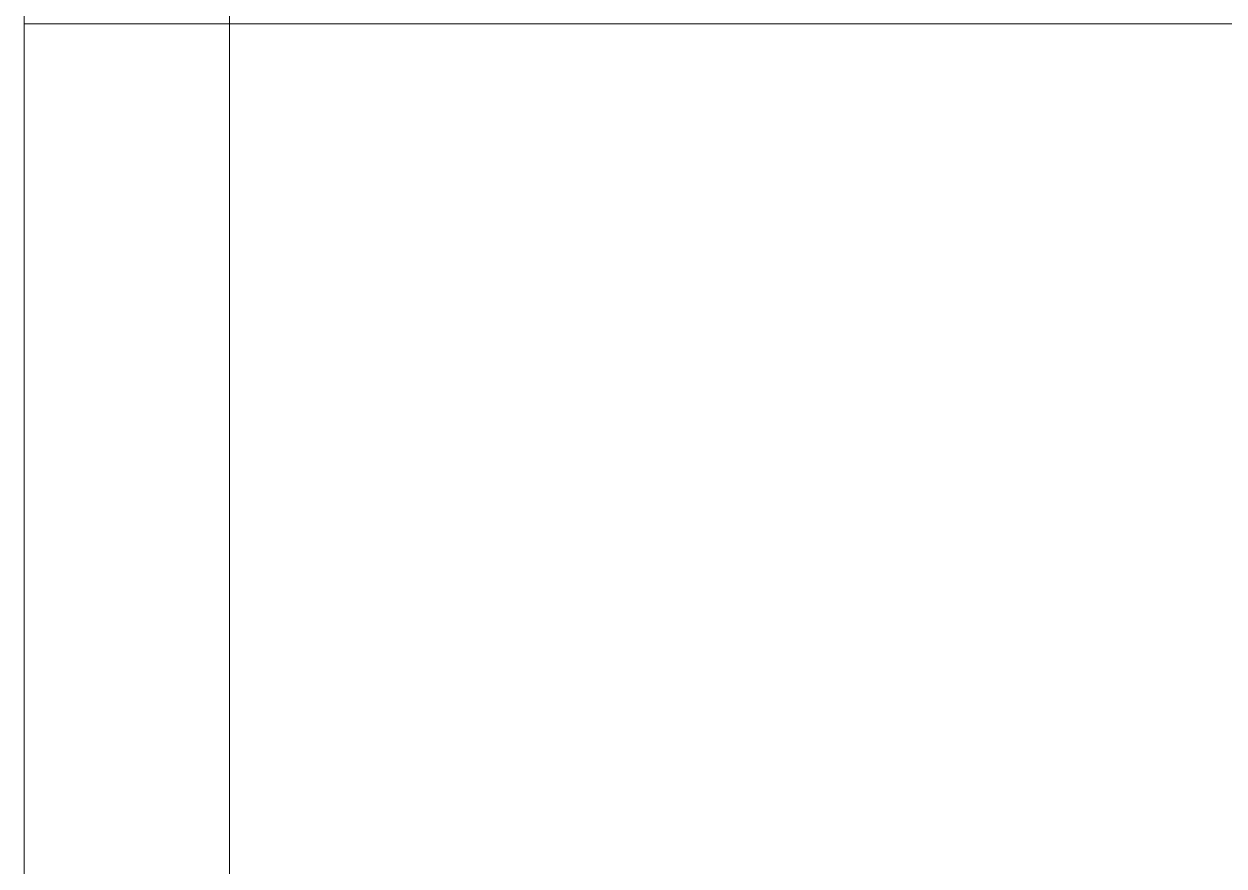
# Model space of a CAD drawing. Header units: millimetres. Extents: x 27531 to 32481, y 14140 to 19587.
# Drawn here: x 28103.9 to 28396.6, y 15313.3 to 15518.7 of the extents above; entities that cross this region are included whole.
import ezdxf

# ---------------------------------------------------------------- set-up
doc = ezdxf.new("R2010")
doc.units = ezdxf.units.MM
doc.header["$LTSCALE"] = 3
doc.layers.add('Warstwa 1', color=7, linetype='Continuous')

# ---------------------------------------------------------------- blocks, each defined once
blk = doc.blocks.new('qew')
at = {"layer": 'Warstwa 1', "color": 7, "lineweight": 18}
for points in [[(34175.111, 16847.118), (34175.111, 16829.826), (34175.111, 16812.534), (34175.111, 16795.242)], [(34175.111, 16847.118), (34175.111, 16829.826), (34175.111, 16812.534), (34175.111, 16795.242)], [(34181.461, 16847.118), (34181.461, 16829.826), (34181.461, 16812.534), (34181.461, 16795.242)], [(34181.461, 16847.118), (34181.461, 16829.826), (34181.461, 16812.534), (34181.461, 16795.242)], [(34175.111, 16844.475), (34175.111, 16828.064), (34175.111, 16811.653), (34175.111, 16795.242)], [(34175.111, 16844.475), (34175.111, 16828.064), (34175.111, 16811.653), (34175.111, 16795.242)], [(34181.461, 16844.475), (34181.461, 16828.064), (34181.461, 16811.653), (34181.461, 16795.242)], [(34181.461, 16844.475), (34181.461, 16828.064), (34181.461, 16811.653), (34181.461, 16795.242)], [(34175.111, 16795.242), (34175.111, 16810.482), (34175.111, 16825.722), (34175.111, 16840.962)], [(34175.111, 16795.242), (34175.111, 16810.482), (34175.111, 16825.722), (34175.111, 16840.962)], [(34181.461, 16840.962), (34179.344, 16840.962), (34177.227, 16840.962), (34175.111, 16840.962)], [(34175.111, 16795.242), (34175.111, 16810.482), (34175.111, 16825.722), (34175.111, 16840.962)], [(34175.111, 16795.242), (34175.111, 16810.482), (34175.111, 16825.722), (34175.111, 16840.962)], [(34181.461, 16840.962), (34179.344, 16840.962), (34177.227, 16840.962), (34175.111, 16840.962)], [(34181.461, 16795.242), (34181.461, 16810.482), (34181.461, 16825.722), (34181.461, 16840.962)], [(34181.461, 16795.242), (34181.461, 16810.482), (34181.461, 16825.722), (34181.461, 16840.962)], [(34181.461, 16795.242), (34181.461, 16810.482), (34181.461, 16825.722), (34181.461, 16840.962)], [(34181.461, 16795.242), (34181.461, 16810.482), (34181.461, 16825.722), (34181.461, 16840.962)], [(34181.461, 16840.962), (34244.961, 16840.962), (34308.461, 16840.962), (34371.961, 16840.962)], [(34181.461, 16840.962), (34244.961, 16840.962), (34308.461, 16840.962), (34371.961, 16840.962)], [(34181.461, 16840.962), (34244.961, 16840.962), (34308.461, 16840.962), (34371.961, 16840.962)], [(34181.461, 16840.962), (34244.961, 16840.962), (34308.461, 16840.962), (34371.961, 16840.962)]]:
    blk.add_open_spline(points, degree=3, dxfattribs=at)
blk.add_open_spline([(34175.111, 16840.962), (34175.111, 16840.962), (34175.115, 16840.962), (34175.123, 16840.962), (34175.131, 16840.962), (34175.145, 16840.962), (34175.161, 16840.962), (34175.177, 16840.962), (34175.198, 16840.962), (34175.221, 16840.962), (34175.244, 16840.962), (34175.271, 16840.962), (34175.3, 16840.962), (34175.33, 16840.962), (34175.361, 16840.962), (34175.395, 16840.962), (34175.429, 16840.962), (34175.462, 16840.962), (34175.499, 16840.962), (34175.54, 16840.962), (34175.577, 16840.962), (34175.619, 16840.962)], degree=3, knots=[0, 0, 0, 0, 1, 1, 1, 2, 2, 2, 3, 3, 3, 4, 4, 4, 5, 5, 5, 6, 6, 6, 7, 7, 7, 7], dxfattribs=at)

msp = doc.modelspace()

# ---------------------------------------------------------------- block references
at = {"xscale": 7.89, "yscale": 7.89, "zscale": 7.89}
msp.add_blockref('qew', (-241537.73, -117356.48), dxfattribs=at)

doc.saveas('drawing.dxf')
